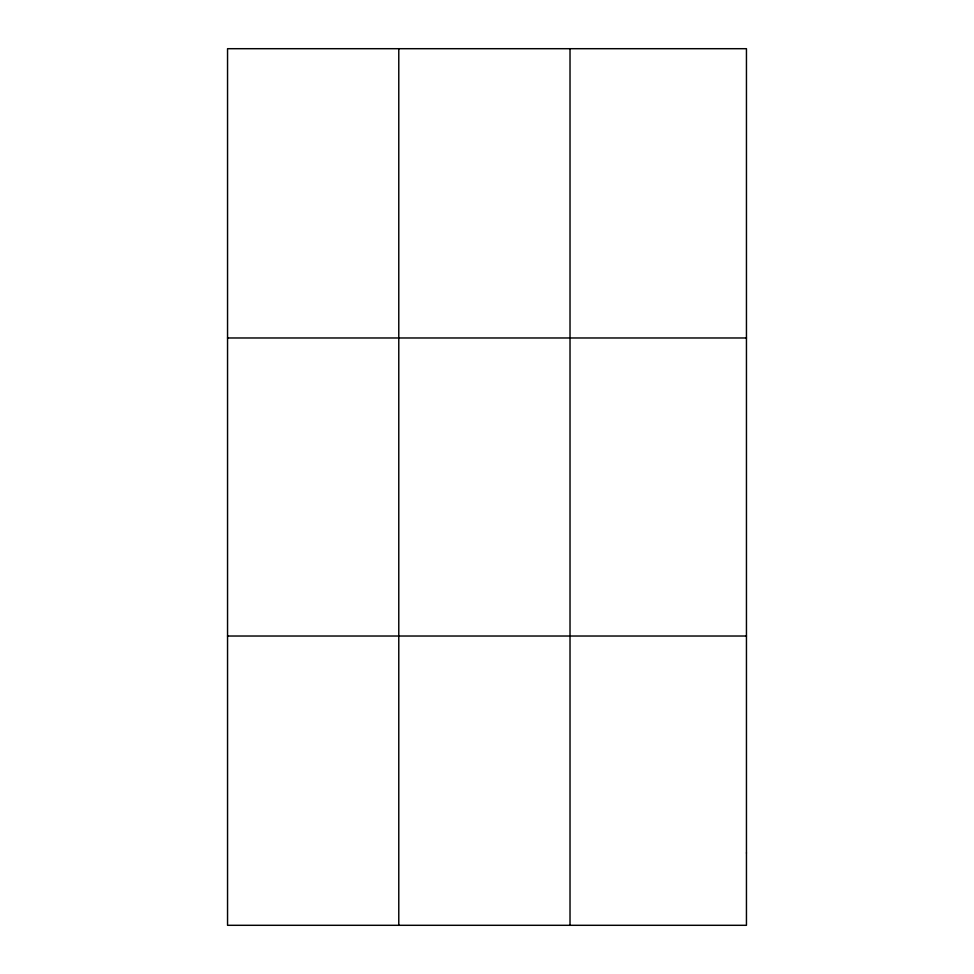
<?xml version="1.0" encoding="UTF-8"?>
<svg xmlns="http://www.w3.org/2000/svg" width="974" height="974" viewBox="0 0 974 974"><rect width="100%" height="100%" fill="white"/><g stroke="black" fill="none" stroke-linecap="round" stroke-linejoin="round"><path stroke-width="1.46" d="M398.78 925.3L398.78 48.7M570.021 925.3L570.021 48.7M227.551 337.978L746.449 337.978M227.551 636.022L746.449 636.022M746.449 852.981L746.449 925.3L227.551 925.3L227.551 48.7L746.449 48.7L746.449 852.981"/></g></svg>
